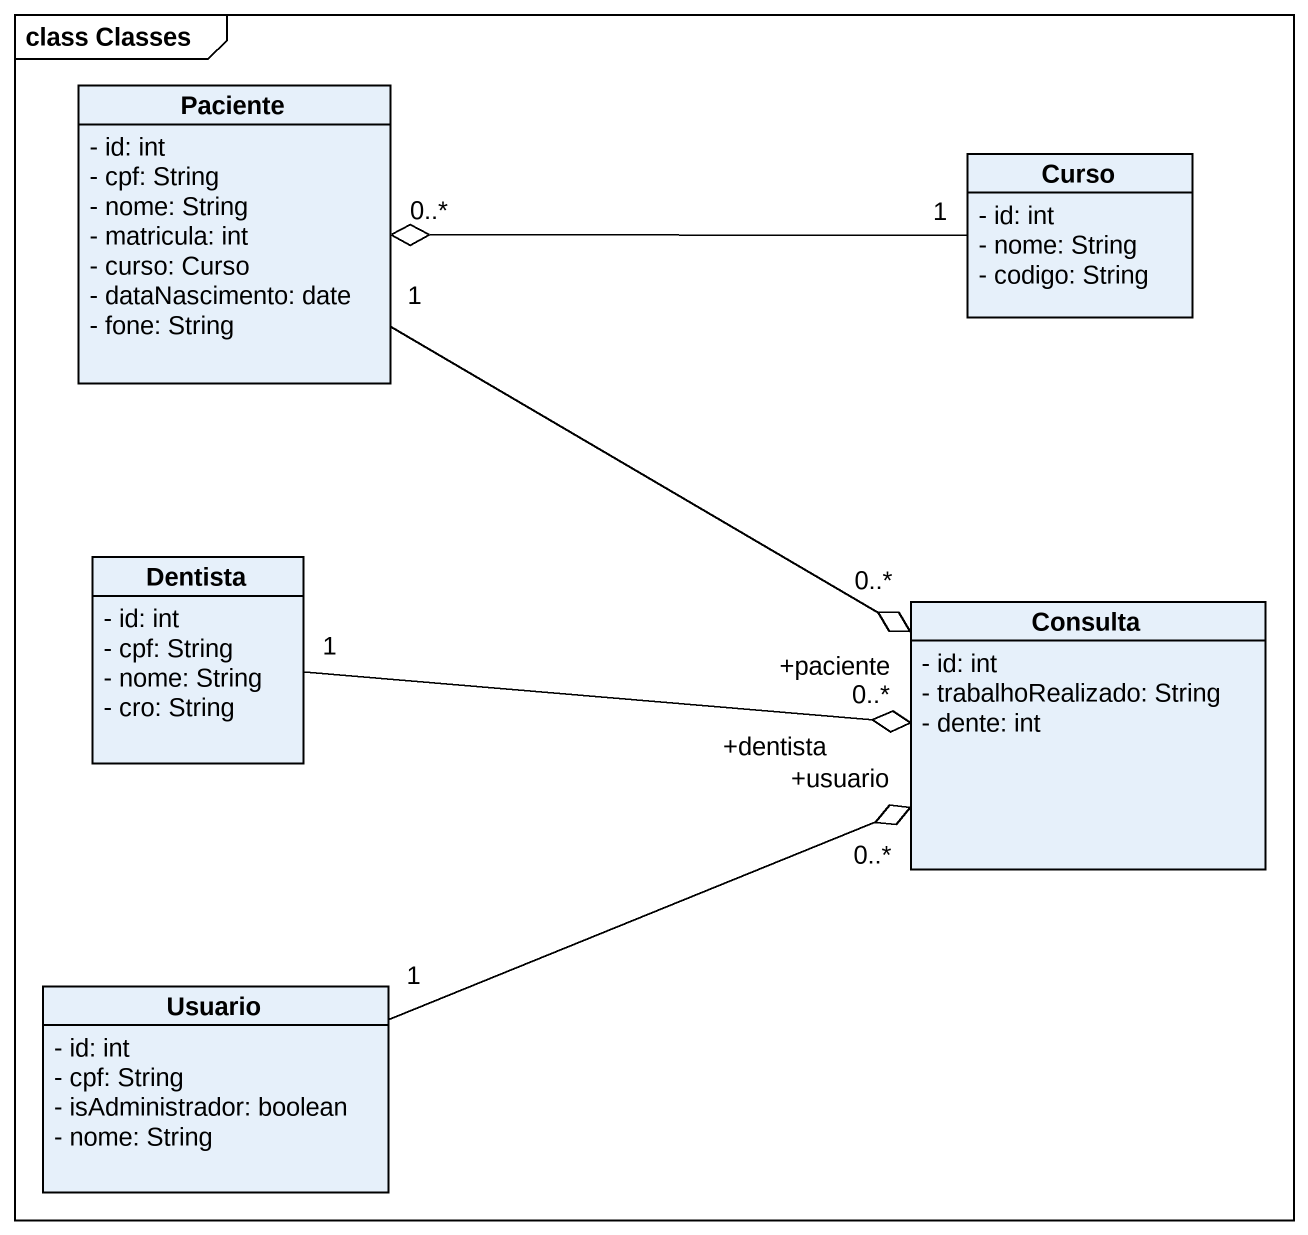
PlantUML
@startuml
mainframe class Classes
hide circle
hide empty members
skinparam classAttributeIconSize 0
class Paciente {
  - id: int
  - cpf: String
  - nome: String
  - matricula: int
  - curso: Curso
  - dataNascimento: date
  - fone: String
}
class Curso {
  - id: int
  - nome: String
  - codigo: String
}
class Dentista {
  - id: int
  - cpf: String
  - nome: String
  - cro: String
}
class Consulta {
  - id: int
  - trabalhoRealizado: String
  - dente: int
}
class Usuario {
  - id: int
  - cpf: String
  - isAdministrador: boolean
  - nome: String
}
Paciente "1" -right-o "+paciente\n0..*" Consulta
Curso "1" -left-o "0..*" Paciente
Dentista "1" -right-o "+dentista\n0..*" Consulta
Usuario "1" -right-o "+usuario\n0..*" Consulta
@enduml
